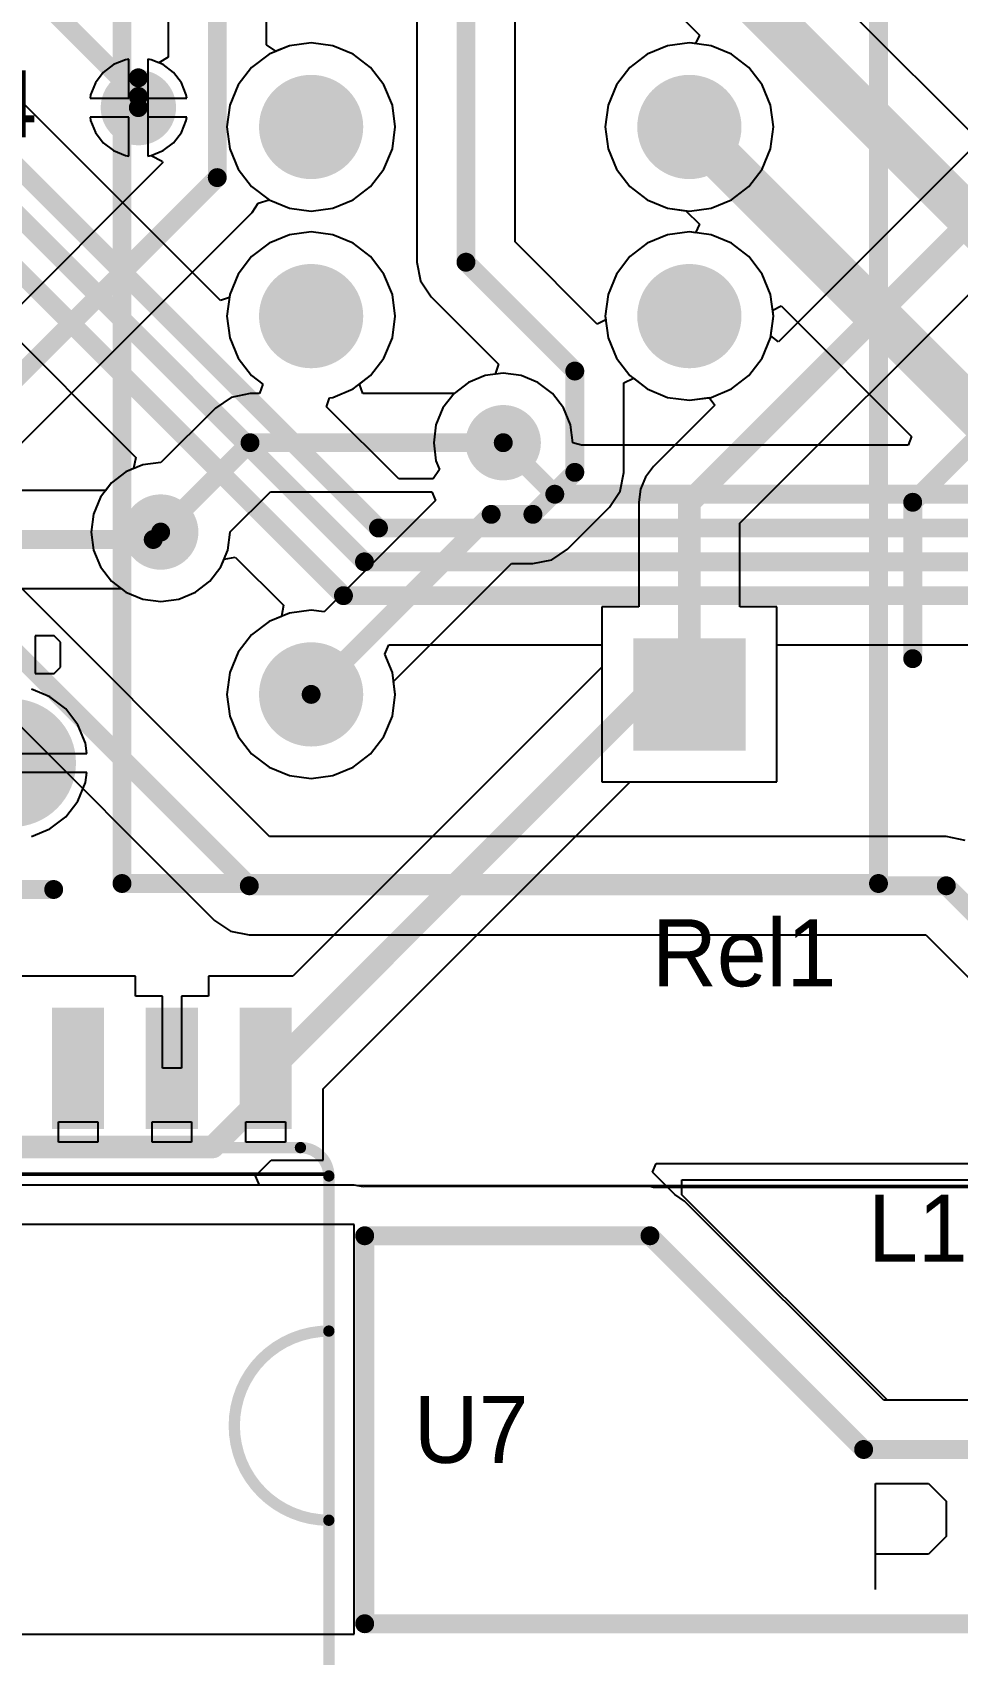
# Model space of a CAD drawing. Header units: millimetres. Extents: x 12 to 126, y 25 to 105.
# Drawn here: x 50.68 to 63.1, y 52.73 to 74.51 of the extents above; entities that cross this region are included whole.
import ezdxf

# ---------------------------------------------------------------- set-up
doc = ezdxf.new("R2010")
doc.units = ezdxf.units.MM
for name, color, linetype in [('BottomLayer', 5, 'Continuous'), ('BottomSolder', 6, 'Continuous'), ('KeepOutLayer', 6, 'Continuous'), ('Mechanical13', 56, 'Continuous'), ('MultiLayer', 9, 'Continuous'), ('PadHoleLayer', 156, 'Continuous'), ('TopLayer', 1, 'Continuous'), ('TopOverlay', 2, 'Continuous'), ('TopPaste', 8, 'Continuous'), ('TopSolder', 216, 'Continuous'), ('ViaHoleLayer', 16, 'Continuous')]:
    doc.layers.add(name, color=color, linetype=linetype)

# ---------------------------------------------------------------- blocks, each defined once
blk = doc.blocks.new('R____F______23')
at = {"layer": 'BottomLayer', "const_width": 0.6}
for points in [[(-7.92, 5.08, 1), (-7.32, 5.08, 1)], [(-2.84, 5.08, 1), (-2.24, 5.08, 1)], [(-0.3, 5.08, 1), (0.3, 5.08, 1)], [(2.24, 5.08, 1), (2.84, 5.08, 1)], [(-2.84, 0, 1), (-2.24, 0, 1)], [(-0.3, 0, 1), (0.3, 0, 1)], [(2.24, 0, 1), (2.84, 0, 1)]]:
    blk.add_lwpolyline(points, format="xyb", close=True, dxfattribs=at)
at = {"layer": 'BottomLayer'}
blk.add_solid([(-8.274, -0.654), (-6.966, -0.654), (-8.274, 0.654), (-6.966, 0.654)], dxfattribs=at)
at = {"layer": 'BottomSolder', "const_width": 0.7}
for points in [[(-7.97, 5.08, 1), (-7.27, 5.08, 1)], [(-2.89, 5.08, 1), (-2.19, 5.08, 1)], [(-0.35, 5.08, 1), (0.35, 5.08, 1)], [(2.19, 5.08, 1), (2.89, 5.08, 1)], [(-2.89, 0, 1), (-2.19, 0, 1)], [(-0.35, 0, 1), (0.35, 0, 1)], [(2.19, 0, 1), (2.89, 0, 1)]]:
    blk.add_lwpolyline(points, format="xyb", close=True, dxfattribs=at)
at = {"layer": 'BottomSolder'}
blk.add_solid([(-8.374, -0.754), (-6.866, -0.754), (-8.374, 0.754), (-6.866, 0.754)], dxfattribs=at)
at = {"layer": 'MultiLayer', "const_width": 0.6}
for points in [[(-7.92, 5.08, 1), (-7.32, 5.08, 1)], [(-2.84, 5.08, 1), (-2.24, 5.08, 1)], [(-0.3, 5.08, 1), (0.3, 5.08, 1)], [(2.24, 5.08, 1), (2.84, 5.08, 1)], [(-2.84, 0, 1), (-2.24, 0, 1)], [(-0.3, 0, 1), (0.3, 0, 1)], [(2.24, 0, 1), (2.84, 0, 1)]]:
    blk.add_lwpolyline(points, format="xyb", close=True, dxfattribs=at)
at = {"layer": 'MultiLayer'}
blk.add_solid([(-8.274, -0.654), (-6.966, -0.654), (-8.274, 0.654), (-6.966, 0.654)], dxfattribs=at)
at = {"layer": 'PadHoleLayer', "const_width": 0.356}
for points in [[(-7.798, 5.08, 1), (-7.442, 5.08, 1)], [(-2.718, 5.08, 1), (-2.362, 5.08, 1)], [(-0.178, 5.08, 1), (0.178, 5.08, 1)], [(2.362, 5.08, 1), (2.718, 5.08, 1)], [(-7.798, 0, 1), (-7.442, 0, 1)], [(-2.718, 0, 1), (-2.362, 0, 1)], [(-0.178, 0, 1), (0.178, 0, 1)], [(2.362, 0, 1), (2.718, 0, 1)]]:
    blk.add_lwpolyline(points, format="xyb", close=True, dxfattribs=at)
at = {"layer": 'TopLayer', "const_width": 0.6}
for points in [[(-7.92, 5.08, 1), (-7.32, 5.08, 1)], [(-2.84, 5.08, 1), (-2.24, 5.08, 1)], [(-0.3, 5.08, 1), (0.3, 5.08, 1)], [(2.24, 5.08, 1), (2.84, 5.08, 1)], [(-2.84, 0, 1), (-2.24, 0, 1)], [(-0.3, 0, 1), (0.3, 0, 1)], [(2.24, 0, 1), (2.84, 0, 1)]]:
    blk.add_lwpolyline(points, format="xyb", close=True, dxfattribs=at)
at = {"layer": 'TopLayer'}
blk.add_solid([(-8.274, -0.654), (-6.966, -0.654), (-8.274, 0.654), (-6.966, 0.654)], dxfattribs=at)
at = {"layer": 'TopOverlay', "const_width": 0.254}
for points in [[(-10.16, 7.62), (5.08, 7.62)], [(-10.16, 7.62), (-10.16, -2.54)], [(5.08, 7.62), (5.08, -2.54)], [(-10.16, -2.54), (5.08, -2.54)]]:
    blk.add_lwpolyline(points, dxfattribs=at)
at = {"layer": 'TopOverlay', "const_width": 0.127}
for points in [[(-10.223, 7.62, 1), (-10.096, 7.62, 1)], [(-10.223, 7.62, 1), (-10.096, 7.62, 1)], [(5.017, 7.62, 1), (5.144, 7.62, 1)], [(5.017, 7.62, 1), (5.144, 7.62, 1)], [(-10.223, -2.54, 1), (-10.096, -2.54, 1)], [(-10.223, -2.54, 1), (-10.096, -2.54, 1)], [(5.017, -2.54, 1), (5.144, -2.54, 1)], [(5.017, -2.54, 1), (5.144, -2.54, 1)]]:
    blk.add_lwpolyline(points, format="xyb", close=True, dxfattribs=at)
at = {"layer": 'TopSolder', "const_width": 0.7}
for points in [[(-7.97, 5.08, 1), (-7.27, 5.08, 1)], [(-2.89, 5.08, 1), (-2.19, 5.08, 1)], [(-0.35, 5.08, 1), (0.35, 5.08, 1)], [(2.19, 5.08, 1), (2.89, 5.08, 1)], [(-2.89, 0, 1), (-2.19, 0, 1)], [(-0.35, 0, 1), (0.35, 0, 1)], [(2.19, 0, 1), (2.89, 0, 1)]]:
    blk.add_lwpolyline(points, format="xyb", close=True, dxfattribs=at)
at = {"layer": 'TopSolder'}
blk.add_solid([(-8.374, -0.754), (-6.866, -0.754), (-8.374, 0.754), (-6.866, 0.754)], dxfattribs=at)
blk = doc.blocks.new('_SO16W_32')
at = {"layer": 'Mechanical13'}
for p, q in [((-4.675, 3.805), (-4.675, 4.082)), ((-4.675, 4.082), (-4.145, 4.082)), ((-4.675, 3.805), (-4.675, 4.082)), ((-4.675, 4.082), (-4.145, 4.082)), ((-4.145, 4.082), (-4.145, 3.805)), ((-4.145, 4.082), (-4.145, 3.805)), ((-3.415, 3.805), (-3.415, 4.082)), ((-3.415, 4.082), (-2.885, 4.082)), ((-3.415, 3.805), (-3.415, 4.082)), ((-3.415, 4.082), (-2.885, 4.082)), ((-2.885, 4.082), (-2.885, 3.805)), ((-2.885, 4.082), (-2.885, 3.805)), ((-2.155, 3.805), (-2.155, 4.082)), ((-2.155, 4.082), (-1.625, 4.082)), ((-2.155, 3.805), (-2.155, 4.082)), ((-2.155, 4.082), (-1.625, 4.082)), ((-1.625, 4.082), (-1.625, 3.805)), ((-1.625, 4.082), (-1.625, 3.805)), ((-0.895, 3.805), (-0.895, 4.082)), ((-0.895, 4.082), (-0.365, 4.082)), ((-0.895, 3.805), (-0.895, 4.082)), ((-0.895, 4.082), (-0.365, 4.082)), ((-0.365, 4.082), (-0.365, 3.805)), ((-0.365, 4.082), (-0.365, 3.805)), ((0.365, 3.805), (0.365, 4.082)), ((0.365, 4.082), (0.895, 4.082)), ((0.365, 3.805), (0.365, 4.082)), ((0.365, 4.082), (0.895, 4.082)), ((0.895, 4.082), (0.895, 3.805)), ((0.895, 4.082), (0.895, 3.805)), ((1.625, 3.805), (1.625, 4.082)), ((1.625, 4.082), (2.155, 4.082)), ((1.625, 3.805), (1.625, 4.082)), ((1.625, 4.082), (2.155, 4.082)), ((2.155, 4.082), (2.155, 3.805)), ((2.155, 4.082), (2.155, 3.805)), ((2.885, 3.805), (2.885, 4.082)), ((2.885, 4.082), (3.415, 4.082)), ((2.885, 3.805), (2.885, 4.082)), ((2.885, 4.082), (3.415, 4.082)), ((3.415, 4.082), (3.415, 3.805)), ((3.415, 4.082), (3.415, 3.805)), ((4.145, 3.805), (4.145, 4.082)), ((4.145, 4.082), (4.675, 4.082)), ((4.145, 3.805), (4.145, 4.082)), ((4.145, 4.082), (4.675, 4.082)), ((4.675, 4.082), (4.675, 3.805)), ((4.675, 4.082), (4.675, 3.805)), ((-4.145, 3.805), (-4.675, 3.805)), ((-4.145, 3.805), (-4.675, 3.805)), ((-2.885, 3.805), (-3.415, 3.805)), ((-2.885, 3.805), (-3.415, 3.805)), ((-1.625, 3.805), (-2.155, 3.805)), ((-1.625, 3.805), (-2.155, 3.805)), ((-0.365, 3.805), (-0.895, 3.805)), ((-0.365, 3.805), (-0.895, 3.805)), ((0.895, 3.805), (0.365, 3.805)), ((0.895, 3.805), (0.365, 3.805)), ((2.155, 3.805), (1.625, 3.805)), ((2.155, 3.805), (1.625, 3.805)), ((3.415, 3.805), (2.885, 3.805)), ((3.415, 3.805), (2.885, 3.805)), ((4.675, 3.805), (4.145, 3.805)), ((4.675, 3.805), (4.145, 3.805)), ((-4.675, -4.082), (-4.675, -3.805)), ((-4.675, -3.805), (-4.145, -3.805)), ((-4.675, -4.082), (-4.675, -3.805)), ((-4.675, -3.805), (-4.145, -3.805)), ((-4.145, -3.805), (-4.145, -4.082)), ((-4.145, -3.805), (-4.145, -4.082)), ((-3.415, -4.082), (-3.415, -3.805)), ((-3.415, -3.805), (-2.885, -3.805)), ((-3.415, -4.082), (-3.415, -3.805)), ((-3.415, -3.805), (-2.885, -3.805)), ((-2.885, -3.805), (-2.885, -4.082)), ((-2.885, -3.805), (-2.885, -4.082)), ((-2.155, -4.082), (-2.155, -3.805)), ((-2.155, -3.805), (-1.625, -3.805)), ((-2.155, -4.082), (-2.155, -3.805)), ((-2.155, -3.805), (-1.625, -3.805)), ((-1.625, -3.805), (-1.625, -4.082)), ((-1.625, -3.805), (-1.625, -4.082)), ((-0.895, -4.082), (-0.895, -3.805)), ((-0.895, -3.805), (-0.365, -3.805)), ((-0.895, -4.082), (-0.895, -3.805)), ((-0.895, -3.805), (-0.365, -3.805)), ((-0.365, -3.805), (-0.365, -4.082)), ((-0.365, -3.805), (-0.365, -4.082)), ((0.365, -4.082), (0.365, -3.805)), ((0.365, -3.805), (0.895, -3.805)), ((0.365, -4.082), (0.365, -3.805)), ((0.365, -3.805), (0.895, -3.805)), ((0.895, -3.805), (0.895, -4.082)), ((0.895, -3.805), (0.895, -4.082)), ((1.625, -4.082), (1.625, -3.805)), ((1.625, -3.805), (2.155, -3.805)), ((1.625, -4.082), (1.625, -3.805)), ((1.625, -3.805), (2.155, -3.805)), ((2.155, -3.805), (2.155, -4.082)), ((2.155, -3.805), (2.155, -4.082)), ((2.885, -4.082), (2.885, -3.805)), ((2.885, -3.805), (3.415, -3.805)), ((2.885, -4.082), (2.885, -3.805)), ((2.885, -3.805), (3.415, -3.805)), ((3.415, -3.805), (3.415, -4.082)), ((3.415, -3.805), (3.415, -4.082)), ((4.145, -4.082), (4.145, -3.805)), ((4.145, -3.805), (4.675, -3.805)), ((4.145, -4.082), (4.145, -3.805)), ((4.145, -3.805), (4.675, -3.805)), ((4.675, -3.805), (4.675, -4.082)), ((4.675, -3.805), (4.675, -4.082)), ((-4.145, -4.082), (-4.675, -4.082)), ((-4.145, -4.082), (-4.675, -4.082)), ((-2.885, -4.082), (-3.415, -4.082)), ((-2.885, -4.082), (-3.415, -4.082)), ((-1.625, -4.082), (-2.155, -4.082)), ((-1.625, -4.082), (-2.155, -4.082)), ((-0.365, -4.082), (-0.895, -4.082)), ((-0.365, -4.082), (-0.895, -4.082)), ((0.895, -4.082), (0.365, -4.082)), ((0.895, -4.082), (0.365, -4.082)), ((2.155, -4.082), (1.625, -4.082)), ((2.155, -4.082), (1.625, -4.082)), ((3.415, -4.082), (2.885, -4.082)), ((3.415, -4.082), (2.885, -4.082)), ((4.675, -4.082), (4.145, -4.082)), ((4.675, -4.082), (4.145, -4.082))]:
    blk.add_line(p, q, dxfattribs=at)
at = {"layer": 'Mechanical13', "const_width": 0.152}
for points in [[(-5.258, 3.353, -0.414214), (-4.877, 3.734)], [(-5.258, 3.353, -0.414214), (-4.877, 3.734)], [(4.877, 3.734, -0.414214), (5.258, 3.353)], [(4.877, 3.734, -0.414214), (5.258, 3.353)], [(-5.258, 1.27, -1), (-5.258, -1.27)], [(-5.258, 1.27, -1), (-5.258, -1.27)], [(-4.877, -3.734, -0.414214), (-5.258, -3.353)], [(-4.877, -3.734, -0.414214), (-5.258, -3.353)], [(5.258, -3.353, -0.414214), (4.877, -3.734)], [(5.258, -3.353, -0.414214), (4.877, -3.734)]]:
    blk.add_lwpolyline(points, format="xyb", dxfattribs=at)
at = {"layer": 'Mechanical13'}
for points, const_width in [([(4.877, 3.734), (-4.877, 3.734)], 0.152), ([(4.877, 3.734), (-4.877, 3.734)], 0.152), ([(-5.258, 3.353), (-5.258, 1.27)], 0.152), ([(-5.258, 3.353), (-5.258, 1.27)], 0.152), ([(5.258, 3.353), (5.258, -3.353)], 0.152), ([(5.258, 3.353), (5.258, -3.353)], 0.152), ([(-5.258, 1.27), (-5.258, -1.27)], 0.152), ([(-5.258, 1.27), (-5.258, -1.27)], 0.152), ([(-5.258, -1.27), (-5.258, -3.353)], 0.152), ([(-5.258, -1.27), (-5.258, -3.353)], 0.152), ([(5.232, -3.378), (-5.207, -3.378)], 0.0508), ([(5.232, -3.378), (-5.207, -3.378)], 0.0508), ([(4.877, -3.734), (-4.877, -3.734)], 0.152), ([(4.877, -3.734), (-4.877, -3.734)], 0.152)]:
    blk.add_lwpolyline(points, dxfattribs=dict(at, const_width=const_width))
for points, const_width in [([(-4.915, 3.734, 1), (-4.839, 3.734, 1)], 0.0762), ([(-4.915, 3.734, 1), (-4.839, 3.734, 1)], 0.0762), ([(-4.915, 3.734, 1), (-4.839, 3.734, 1)], 0.0762), ([(-4.915, 3.734, 1), (-4.839, 3.734, 1)], 0.0762), ([(4.839, 3.734, 1), (4.915, 3.734, 1)], 0.0762), ([(4.839, 3.734, 1), (4.915, 3.734, 1)], 0.0762), ([(4.839, 3.734, 1), (4.915, 3.734, 1)], 0.0762), ([(4.839, 3.734, 1), (4.915, 3.734, 1)], 0.0762), ([(-5.296, 3.353, 1), (-5.22, 3.353, 1)], 0.0762), ([(-5.296, 3.353, 1), (-5.22, 3.353, 1)], 0.0762), ([(-5.296, 3.353, 1), (-5.22, 3.353, 1)], 0.0762), ([(-5.296, 3.353, 1), (-5.22, 3.353, 1)], 0.0762), ([(5.22, 3.353, 1), (5.296, 3.353, 1)], 0.0762), ([(5.22, 3.353, 1), (5.296, 3.353, 1)], 0.0762), ([(5.22, 3.353, 1), (5.296, 3.353, 1)], 0.0762), ([(5.22, 3.353, 1), (5.296, 3.353, 1)], 0.0762), ([(-5.296, 1.27, 1), (-5.22, 1.27, 1)], 0.0762), ([(-5.296, 1.27, 1), (-5.22, 1.27, 1)], 0.0762), ([(-5.296, 1.27, 1), (-5.22, 1.27, 1)], 0.0762), ([(-5.296, 1.27, 1), (-5.22, 1.27, 1)], 0.0762), ([(-5.296, 1.27, 1), (-5.22, 1.27, 1)], 0.0762), ([(-5.296, 1.27, 1), (-5.22, 1.27, 1)], 0.0762), ([(-5.296, -1.27, 1), (-5.22, -1.27, 1)], 0.0762), ([(-5.296, -1.27, 1), (-5.22, -1.27, 1)], 0.0762), ([(-5.296, -1.27, 1), (-5.22, -1.27, 1)], 0.0762), ([(-5.296, -1.27, 1), (-5.22, -1.27, 1)], 0.0762), ([(-5.296, -1.27, 1), (-5.22, -1.27, 1)], 0.0762), ([(-5.296, -1.27, 1), (-5.22, -1.27, 1)], 0.0762), ([(-5.296, -3.353, 1), (-5.22, -3.353, 1)], 0.0762), ([(-5.296, -3.353, 1), (-5.22, -3.353, 1)], 0.0762), ([(-5.296, -3.353, 1), (-5.22, -3.353, 1)], 0.0762), ([(-5.296, -3.353, 1), (-5.22, -3.353, 1)], 0.0762), ([(-5.22, -3.378, 1), (-5.194, -3.378, 1)], 0.0254), ([(-5.22, -3.378, 1), (-5.194, -3.378, 1)], 0.0254), ([(5.22, -3.353, 1), (5.296, -3.353, 1)], 0.0762), ([(5.22, -3.353, 1), (5.296, -3.353, 1)], 0.0762), ([(5.22, -3.353, 1), (5.296, -3.353, 1)], 0.0762), ([(5.22, -3.353, 1), (5.296, -3.353, 1)], 0.0762), ([(5.22, -3.378, 1), (5.245, -3.378, 1)], 0.0254), ([(5.22, -3.378, 1), (5.245, -3.378, 1)], 0.0254), ([(-4.915, -3.734, 1), (-4.839, -3.734, 1)], 0.0762), ([(-4.915, -3.734, 1), (-4.839, -3.734, 1)], 0.0762), ([(-4.915, -3.734, 1), (-4.839, -3.734, 1)], 0.0762), ([(-4.915, -3.734, 1), (-4.839, -3.734, 1)], 0.0762), ([(4.839, -3.734, 1), (4.915, -3.734, 1)], 0.0762), ([(4.839, -3.734, 1), (4.915, -3.734, 1)], 0.0762), ([(4.839, -3.734, 1), (4.915, -3.734, 1)], 0.0762), ([(4.839, -3.734, 1), (4.915, -3.734, 1)], 0.0762)]:
    blk.add_lwpolyline(points, format="xyb", close=True, dxfattribs=dict(at, const_width=const_width))
at = {"layer": 'TopLayer'}
for points in [[(-4.66, 4.085), (-4.16, 4.085), (-4.66, 5.515), (-4.16, 5.515)], [(-3.4, 4.085), (-2.9, 4.085), (-3.4, 5.515), (-2.9, 5.515)], [(-2.14, 4.085), (-1.64, 4.085), (-2.14, 5.515), (-1.64, 5.515)], [(-0.88, 4.085), (-0.38, 4.085), (-0.88, 5.515), (-0.38, 5.515)], [(0.38, 4.085), (0.88, 4.085), (0.38, 5.515), (0.88, 5.515)], [(1.64, 4.085), (2.14, 4.085), (1.64, 5.515), (2.14, 5.515)], [(2.9, 4.085), (3.4, 4.085), (2.9, 5.515), (3.4, 5.515)], [(4.16, 4.085), (4.66, 4.085), (4.16, 5.515), (4.66, 5.515)], [(-4.66, -5.515), (-4.16, -5.515), (-4.66, -4.085), (-4.16, -4.085)], [(-3.4, -5.515), (-2.9, -5.515), (-3.4, -4.085), (-2.9, -4.085)], [(-2.14, -5.515), (-1.64, -5.515), (-2.14, -4.085), (-1.64, -4.085)], [(-0.88, -5.515), (-0.38, -5.515), (-0.88, -4.085), (-0.38, -4.085)], [(0.38, -5.515), (0.88, -5.515), (0.38, -4.085), (0.88, -4.085)], [(1.64, -5.515), (2.14, -5.515), (1.64, -4.085), (2.14, -4.085)], [(2.9, -5.515), (3.4, -5.515), (2.9, -4.085), (3.4, -4.085)], [(4.16, -5.515), (4.66, -5.515), (4.16, -4.085), (4.66, -4.085)]]:
    blk.add_solid(points, dxfattribs=at)
at = {"layer": 'TopPaste'}
for points in [[(-4.66, 4.085), (-4.16, 4.085), (-4.66, 5.515), (-4.16, 5.515)], [(-3.4, 4.085), (-2.9, 4.085), (-3.4, 5.515), (-2.9, 5.515)], [(-2.14, 4.085), (-1.64, 4.085), (-2.14, 5.515), (-1.64, 5.515)], [(-0.88, 4.085), (-0.38, 4.085), (-0.88, 5.515), (-0.38, 5.515)], [(0.38, 4.085), (0.88, 4.085), (0.38, 5.515), (0.88, 5.515)], [(1.64, 4.085), (2.14, 4.085), (1.64, 5.515), (2.14, 5.515)], [(2.9, 4.085), (3.4, 4.085), (2.9, 5.515), (3.4, 5.515)], [(4.16, 4.085), (4.66, 4.085), (4.16, 5.515), (4.66, 5.515)], [(-4.66, -5.515), (-4.16, -5.515), (-4.66, -4.085), (-4.16, -4.085)], [(-3.4, -5.515), (-2.9, -5.515), (-3.4, -4.085), (-2.9, -4.085)], [(-2.14, -5.515), (-1.64, -5.515), (-2.14, -4.085), (-1.64, -4.085)], [(-0.88, -5.515), (-0.38, -5.515), (-0.88, -4.085), (-0.38, -4.085)], [(0.38, -5.515), (0.88, -5.515), (0.38, -4.085), (0.88, -4.085)], [(1.64, -5.515), (2.14, -5.515), (1.64, -4.085), (2.14, -4.085)], [(2.9, -5.515), (3.4, -5.515), (2.9, -4.085), (3.4, -4.085)], [(4.16, -5.515), (4.66, -5.515), (4.16, -4.085), (4.66, -4.085)]]:
    blk.add_solid(points, dxfattribs=at)
at = {"layer": 'TopSolder'}
for points in [[(-4.76, 3.985), (-4.06, 3.985), (-4.76, 5.615), (-4.06, 5.615)], [(-3.5, 3.985), (-2.8, 3.985), (-3.5, 5.615), (-2.8, 5.615)], [(-2.24, 3.985), (-1.54, 3.985), (-2.24, 5.615), (-1.54, 5.615)], [(-0.98, 3.985), (-0.28, 3.985), (-0.98, 5.615), (-0.28, 5.615)], [(0.28, 3.985), (0.98, 3.985), (0.28, 5.615), (0.98, 5.615)], [(1.54, 3.985), (2.24, 3.985), (1.54, 5.615), (2.24, 5.615)], [(2.8, 3.985), (3.5, 3.985), (2.8, 5.615), (3.5, 5.615)], [(4.06, 3.985), (4.76, 3.985), (4.06, 5.615), (4.76, 5.615)], [(-4.76, -5.615), (-4.06, -5.615), (-4.76, -3.985), (-4.06, -3.985)], [(-3.5, -5.615), (-2.8, -5.615), (-3.5, -3.985), (-2.8, -3.985)], [(-2.24, -5.615), (-1.54, -5.615), (-2.24, -3.985), (-1.54, -3.985)], [(-0.98, -5.615), (-0.28, -5.615), (-0.98, -3.985), (-0.28, -3.985)], [(0.28, -5.615), (0.98, -5.615), (0.28, -3.985), (0.98, -3.985)], [(1.54, -5.615), (2.24, -5.615), (1.54, -3.985), (2.24, -3.985)], [(2.8, -5.615), (3.5, -5.615), (2.8, -3.985), (3.5, -3.985)], [(4.06, -5.615), (4.76, -5.615), (4.06, -3.985), (4.76, -3.985)]]:
    blk.add_solid(points, dxfattribs=at)

msp = doc.modelspace()

# ---------------------------------------------------------------- linework, layer by layer
at = {"layer": 'BottomLayer'}
for p, q in [((57.16, 71.697), (57.16, 76.2)), ((55.84, 75.927), (55.84, 71.424)), ((52.5, 75.782), (52.5, 74.176)), ((53.819, 74.341), (53.819, 74.679)), ((53.946, 74.256), (53.819, 74.341)), ((54.128, 74.331), (53.946, 74.256)), ((54.42, 74.37), (54.128, 74.331)), ((54.712, 74.331), (54.42, 74.37)), ((54.985, 74.218), (54.712, 74.331)), ((59.208, 74.331), (58.935, 74.218)), ((59.5, 74.37), (59.208, 74.331)), ((59.792, 74.331), (59.5, 74.37)), ((60.065, 74.218), (59.792, 74.331)), ((51.767, 74.077), (51.629, 73.971)), ((51.927, 74.143), (51.767, 74.077)), ((51.973, 74.149), (51.927, 74.143)), ((51.973, 73.627), (51.973, 74.149)), ((52.272, 74.143), (52.227, 74.149)), ((52.227, 74.149), (52.227, 73.5)), ((52.373, 74.102), (52.272, 74.143)), ((52.5, 74.176), (52.373, 74.102)), ((55.219, 74.039), (54.985, 74.218)), ((58.935, 74.218), (58.701, 74.039)), ((60.299, 74.039), (60.065, 74.218)), ((51.629, 73.971), (51.523, 73.833)), ((55.398, 73.805), (55.219, 74.039)), ((58.701, 74.039), (58.522, 73.805)), ((60.478, 73.805), (60.299, 74.039)), ((64.24, 73.9), (60.697, 70.356)), ((51.456, 73.672), (51.451, 73.627)), ((51.523, 73.833), (51.456, 73.672)), ((55.511, 73.532), (55.398, 73.805)), ((58.522, 73.805), (58.409, 73.532)), ((60.591, 73.532), (60.478, 73.805)), ((51.451, 73.627), (51.973, 73.627)), ((52.227, 73.5), (52.227, 72.85)), ((55.55, 73.24), (55.511, 73.532)), ((58.409, 73.532), (58.37, 73.24)), ((60.63, 73.24), (60.591, 73.532)), ((51.973, 73.373), (51.451, 73.373)), ((51.451, 73.373), (51.456, 73.327)), ((51.456, 73.327), (51.523, 73.167)), ((51.973, 72.85), (51.973, 73.373)), ((55.511, 72.948), (55.55, 73.24)), ((58.37, 73.24), (58.409, 72.948)), ((60.591, 72.948), (60.63, 73.24)), ((51.523, 73.167), (51.629, 73.029)), ((51.629, 73.029), (51.767, 72.923)), ((52.425, 72.758), (49.301, 69.634)), ((51.767, 72.923), (51.927, 72.856)), ((51.927, 72.856), (51.973, 72.85)), ((52.227, 72.85), (52.272, 72.856)), ((52.272, 72.856), (52.418, 72.78)), ((52.418, 72.78), (52.425, 72.758)), ((55.398, 72.675), (55.511, 72.948)), ((58.409, 72.948), (58.522, 72.675)), ((60.478, 72.675), (60.591, 72.948)), ((55.219, 72.441), (55.398, 72.675)), ((58.522, 72.675), (58.701, 72.441)), ((60.178, 67.919), (65.001, 72.742)), ((60.299, 72.441), (60.478, 72.675)), ((54.985, 72.262), (55.219, 72.441)), ((58.701, 72.441), (58.935, 72.262)), ((60.065, 72.262), (60.299, 72.441)), ((53.626, 72.093), (53.707, 72.215)), ((53.707, 72.215), (53.855, 72.262)), ((53.855, 72.262), (54.128, 72.149)), ((54.128, 72.149), (54.42, 72.11)), ((54.42, 72.11), (54.712, 72.149)), ((54.712, 72.149), (54.985, 72.262)), ((58.935, 72.262), (59.208, 72.149)), ((59.208, 72.149), (59.5, 72.11)), ((59.5, 72.11), (59.792, 72.149)), ((59.792, 72.149), (60.065, 72.262)), ((50.234, 68.701), (53.626, 72.093)), ((53.626, 72.093), (53.626, 72.093)), ((53.855, 71.678), (53.621, 71.499)), ((54.128, 71.791), (53.855, 71.678)), ((54.42, 71.83), (54.128, 71.791)), ((54.712, 71.791), (54.42, 71.83)), ((54.985, 71.678), (54.712, 71.791)), ((55.219, 71.499), (54.985, 71.678)), ((58.263, 70.594), (57.16, 71.697)), ((58.935, 71.678), (58.701, 71.499)), ((59.208, 71.791), (58.935, 71.678)), ((59.5, 71.83), (59.208, 71.791)), ((59.792, 71.791), (59.5, 71.83)), ((60.065, 71.678), (59.792, 71.791)), ((60.299, 71.499), (60.065, 71.678)), ((53.621, 71.499), (53.442, 71.265)), ((55.398, 71.265), (55.219, 71.499)), ((58.701, 71.499), (58.522, 71.265)), ((60.478, 71.265), (60.299, 71.499)), ((53.442, 71.265), (53.329, 70.992)), ((55.511, 70.992), (55.398, 71.265)), ((55.84, 71.424), (55.84, 71.424)), ((55.84, 71.424), (55.891, 71.172)), ((58.522, 71.265), (58.409, 70.992)), ((60.591, 70.992), (60.478, 71.265)), ((55.891, 71.172), (56.034, 70.958)), ((53.329, 70.992), (53.29, 70.7)), ((55.55, 70.7), (55.511, 70.992)), ((56.034, 70.958), (56.937, 70.054)), ((58.409, 70.992), (58.37, 70.7)), ((60.63, 70.7), (60.591, 70.992)), ((53.29, 70.7), (53.329, 70.408)), ((55.511, 70.408), (55.55, 70.7)), ((58.377, 70.65), (58.263, 70.594)), ((58.37, 70.7), (58.377, 70.65)), ((60.595, 70.433), (60.63, 70.7)), ((53.329, 70.408), (53.442, 70.135)), ((55.398, 70.135), (55.511, 70.408)), ((60.697, 70.356), (60.595, 70.433)), ((53.442, 70.135), (53.621, 69.901)), ((55.219, 69.901), (55.398, 70.135)), ((56.937, 70.054), (56.891, 69.92)), ((53.621, 69.901), (53.77, 69.787)), ((53.77, 69.787), (53.727, 69.66)), ((55.07, 69.787), (55.219, 69.901)), ((55.113, 69.66), (55.07, 69.787)), ((56.533, 69.809), (56.339, 69.661)), ((56.758, 69.903), (56.533, 69.809)), ((56.891, 69.92), (56.758, 69.903)), ((58.622, 69.804), (58.749, 69.865)), ((58.622, 68.602), (58.622, 69.804)), ((58.749, 69.865), (58.935, 69.722)), ((58.935, 69.722), (59.208, 69.609)), ((53.348, 69.609), (53.134, 69.466)), ((53.6, 69.66), (53.348, 69.609)), ((53.727, 69.66), (53.6, 69.66)), ((56.338, 69.66), (55.113, 69.66)), ((56.339, 69.661), (56.338, 69.66)), ((59.844, 69.503), (59.02, 68.68)), ((59.208, 69.609), (59.5, 69.57)), ((59.5, 69.57), (59.767, 69.605)), ((59.767, 69.605), (59.844, 69.503)), ((53.134, 69.466), (52.401, 68.734)), ((53.134, 69.466), (53.134, 69.466)), ((52.158, 68.703), (51.933, 68.609)), ((52.4, 68.734), (52.158, 68.703)), ((52.401, 68.734), (52.4, 68.734)), ((59.02, 68.68), (58.913, 68.539)), ((51.739, 68.461), (51.591, 68.267)), ((51.933, 68.609), (51.739, 68.461)), ((58.571, 68.349), (58.622, 68.602)), ((58.622, 68.602), (58.622, 68.602)), ((58.913, 68.539), (58.845, 68.376)), ((51.591, 68.267), (51.497, 68.042)), ((53.334, 67.801), (53.873, 68.34)), ((53.873, 68.34), (56.041, 68.34)), ((56.09, 68.223), (54.594, 66.727)), ((56.041, 68.34), (56.09, 68.223)), ((58.428, 68.135), (58.571, 68.349)), ((58.845, 68.376), (58.822, 68.2)), ((58.822, 68.2), (58.822, 66.794)), ((51.497, 68.042), (51.466, 67.8)), ((57.865, 67.572), (58.428, 68.135)), ((58.428, 68.135), (58.428, 68.135)), ((53.863, 63.71), (49.796, 67.777)), ((51.466, 67.8), (51.497, 67.558)), ((53.303, 67.558), (53.334, 67.8)), ((53.334, 67.8), (53.334, 67.801)), ((60.178, 66.794), (60.178, 67.919)), ((51.497, 67.558), (51.591, 67.333)), ((53.209, 67.333), (53.303, 67.558)), ((57.651, 67.429), (57.865, 67.572)), ((51.591, 67.333), (51.739, 67.139)), ((53.061, 67.139), (53.209, 67.333)), ((55.527, 65.794), (57.111, 67.378)), ((57.111, 67.378), (57.398, 67.378)), ((57.398, 67.378), (57.651, 67.429)), ((57.398, 67.378), (57.398, 67.378)), ((51.739, 67.139), (51.933, 66.991)), ((52.867, 66.991), (53.061, 67.139)), ((51.933, 66.991), (52.158, 66.897)), ((52.158, 66.897), (52.4, 66.866)), ((52.4, 66.866), (52.642, 66.897)), ((52.642, 66.897), (52.867, 66.991)), ((54.128, 66.711), (53.855, 66.598)), ((54.42, 66.75), (54.128, 66.711)), ((54.594, 66.727), (54.42, 66.75)), ((58.822, 66.794), (58.326, 66.794)), ((58.326, 66.794), (58.326, 64.446)), ((60.674, 66.794), (60.178, 66.794)), ((60.674, 64.446), (60.674, 66.794)), ((53.855, 66.598), (53.621, 66.419)), ((49.367, 66.339), (53.123, 62.584)), ((53.621, 66.419), (53.442, 66.185)), ((53.442, 66.185), (53.329, 65.912)), ((53.329, 65.912), (53.29, 65.62)), ((55.55, 65.62), (55.527, 65.794)), ((53.29, 65.62), (53.329, 65.328)), ((55.511, 65.328), (55.55, 65.62)), ((53.329, 65.328), (53.442, 65.055)), ((55.398, 65.055), (55.511, 65.328)), ((53.442, 65.055), (53.621, 64.821)), ((55.219, 64.821), (55.398, 65.055)), ((53.621, 64.821), (53.855, 64.642)), ((54.985, 64.642), (55.219, 64.821)), ((53.855, 64.642), (54.128, 64.529)), ((54.128, 64.529), (54.42, 64.49)), ((54.42, 64.49), (54.712, 64.529)), ((54.712, 64.529), (54.985, 64.642)), ((58.326, 64.446), (60.674, 64.446)), ((62.95, 63.71), (53.863, 63.71)), ((63.202, 63.659), (62.95, 63.71)), ((62.95, 63.71), (62.95, 63.71)), ((53.123, 62.584), (53.123, 62.584)), ((53.123, 62.584), (53.337, 62.441)), ((53.337, 62.441), (53.59, 62.39)), ((53.59, 62.39), (53.59, 62.39)), ((53.59, 62.39), (62.677, 62.39)), ((62.677, 62.39), (65.95, 59.117)), ((59.007, 59.203), (59.056, 59.32)), ((59.056, 59.32), (64.47, 59.32)), ((59.304, 58.905), (59.007, 59.203)), ((55, 59.03), (32.061, 59.03)), ((55.122, 59.006), (55, 59.03)), ((55.14, 59.01), (55.122, 59.006)), ((58.97, 59.01), (55.14, 59.01)), ((59.019, 59), (58.97, 59.01)), ((58.97, 59.01), (58.97, 59.01)), ((65.901, 59), (59.019, 59)), ((59.436, 58.816), (59.304, 58.905)), ((62.113, 56.14), (59.436, 58.816)), ((64.41, 56.14), (62.113, 56.14))]:
    msp.add_line(p, q, dxfattribs=at)
for points, const_width in [([(56.5, 71.424), (56.5, 76.2)], 0.254), ([(53.16, 72.56), (53.16, 76.072)], 0.254), ([(52.1, 73.5), (52.1, 73.9)], 0.254), ([(59.5, 68.2), (64.72, 73.42)], 0.305), ([(49.3, 68.7), (53.16, 72.56)], 0.254), ([(62.5, 68.2), (66.4, 72.1)], 0.254), ([(56.5, 71.424), (57.962, 69.962)], 0.254), ([(57.962, 68.602), (57.962, 69.962)], 0.254), ([(52.4, 67.8), (53.6, 69)], 0.254), ([(53.6, 69), (57, 69)], 0.254), ([(57.398, 68.038), (57.962, 68.602)], 0.254), ([(48.338, 68.302), (53.59, 63.05)], 0.254), ([(59.5, 65.62), (59.5, 68.2)], 0.305), ([(62.5, 66.1), (62.5, 68.2)], 0.254), ([(54.42, 65.62), (56.838, 68.038)], 0.254), ([(56.838, 68.038), (57.398, 68.038)], 0.254), ([(53.59, 63.05), (62.95, 63.05)], 0.254), ([(62.95, 63.05), (67.82, 58.18)], 0.254), ([(49.7, 63), (50.962, 63)], 0.254)]:
    msp.add_lwpolyline(points, dxfattribs=dict(at, const_width=const_width))
for points, const_width in [([(51.897, 73.5, 1), (52.303, 73.5, 1)], 0.406), ([(52.036, 73.9, 1), (52.163, 73.9, 1)], 0.127), ([(52.036, 73.5, 1), (52.163, 73.5, 1)], 0.127), ([(53.096, 72.56, 1), (53.223, 72.56, 1)], 0.127), ([(53.096, 72.56, 1), (53.223, 72.56, 1)], 0.127), ([(56.436, 71.424, 1), (56.563, 71.424, 1)], 0.127), ([(56.436, 71.424, 1), (56.563, 71.424, 1)], 0.127), ([(57.898, 69.962, 1), (58.025, 69.962, 1)], 0.127), ([(57.898, 69.962, 1), (58.025, 69.962, 1)], 0.127), ([(56.797, 69, 1), (57.203, 69, 1)], 0.406), ([(53.536, 69, 1), (53.663, 69, 1)], 0.127), ([(53.536, 69, 1), (53.663, 69, 1)], 0.127), ([(56.937, 69, 1), (57.064, 69, 1)], 0.127), ([(57.898, 68.602, 1), (58.025, 68.602, 1)], 0.127), ([(57.898, 68.602, 1), (58.025, 68.602, 1)], 0.127), ([(52.197, 67.8, 1), (52.603, 67.8, 1)], 0.406), ([(59.424, 68.2, 1), (59.576, 68.2, 1)], 0.152), ([(59.424, 68.2, 1), (59.576, 68.2, 1)], 0.152), ([(62.436, 68.2, 1), (62.563, 68.2, 1)], 0.127), ([(62.436, 68.2, 1), (62.563, 68.2, 1)], 0.127), ([(56.775, 68.038, 1), (56.902, 68.038, 1)], 0.127), ([(56.775, 68.038, 1), (56.902, 68.038, 1)], 0.127), ([(57.335, 68.038, 1), (57.462, 68.038, 1)], 0.127), ([(57.335, 68.038, 1), (57.462, 68.038, 1)], 0.127), ([(52.336, 67.8, 1), (52.463, 67.8, 1)], 0.127), ([(62.436, 66.1, 1), (62.563, 66.1, 1)], 0.127), ([(54.357, 65.62, 1), (54.484, 65.62, 1)], 0.127), ([(59.424, 65.62, 1), (59.576, 65.62, 1)], 0.152), ([(53.526, 63.05, 1), (53.653, 63.05, 1)], 0.127), ([(53.526, 63.05, 1), (53.653, 63.05, 1)], 0.127), ([(62.887, 63.05, 1), (63.014, 63.05, 1)], 0.127), ([(62.887, 63.05, 1), (63.014, 63.05, 1)], 0.127), ([(50.899, 63, 1), (51.026, 63, 1)], 0.127)]:
    msp.add_lwpolyline(points, format="xyb", close=True, dxfattribs=dict(at, const_width=const_width))
at = {"layer": 'BottomSolder', "const_width": 0.506}
for points in [[(51.847, 73.5, 1), (52.353, 73.5, 1)], [(56.747, 69, 1), (57.253, 69, 1)], [(52.147, 67.8, 1), (52.653, 67.8, 1)]]:
    msp.add_lwpolyline(points, format="xyb", close=True, dxfattribs=at)
at = {"layer": 'KeepOutLayer', "const_width": 0.254}
for points in [[(55.14, 53.14), (55.14, 58.35)], [(55.14, 58.35), (58.97, 58.35)], [(58.97, 58.35), (61.84, 55.48)], [(61.84, 55.48), (94.46, 55.48)], [(55.14, 53.14), (93, 53.14)]]:
    msp.add_lwpolyline(points, dxfattribs=at)
at = {"layer": 'KeepOutLayer', "const_width": 0.127}
for points in [[(55.076, 58.35, 1), (55.203, 58.35, 1)], [(55.076, 58.35, 1), (55.203, 58.35, 1)], [(58.907, 58.35, 1), (59.034, 58.35, 1)], [(58.907, 58.35, 1), (59.034, 58.35, 1)], [(61.777, 55.48, 1), (61.904, 55.48, 1)], [(61.777, 55.48, 1), (61.904, 55.48, 1)], [(55.076, 53.14, 1), (55.203, 53.14, 1)], [(55.076, 53.14, 1), (55.203, 53.14, 1)]]:
    msp.add_lwpolyline(points, format="xyb", close=True, dxfattribs=at)
at = {"layer": 'MultiLayer'}
for p, q in [((55, 58.5), (31.9, 58.5)), ((55, 53), (55, 58.5)), ((31.9, 53), (55, 53))]:
    msp.add_line(p, q, dxfattribs=at)
at = {"layer": 'MultiLayer', "const_width": 0.406}
for points in [[(51.897, 73.5, 1), (52.303, 73.5, 1)], [(56.797, 69, 1), (57.203, 69, 1)], [(52.197, 67.8, 1), (52.603, 67.8, 1)]]:
    msp.add_lwpolyline(points, format="xyb", close=True, dxfattribs=at)
at = {"layer": 'TopLayer'}
for p, q in [((65.361, 71.089), (60.624, 75.826)), ((59.454, 74.656), (59.637, 74.473)), ((53.203, 70.908), (49.682, 74.429)), ((54.128, 74.331), (53.855, 74.218)), ((54.42, 74.37), (54.128, 74.331)), ((54.712, 74.331), (54.42, 74.37)), ((54.985, 74.218), (54.712, 74.331)), ((59.208, 74.331), (58.935, 74.218)), ((59.5, 74.37), (59.208, 74.331)), ((59.581, 74.359), (59.5, 74.37)), ((59.637, 74.473), (59.581, 74.359)), ((51.767, 74.077), (51.629, 73.971)), ((51.927, 74.143), (51.767, 74.077)), ((51.973, 74.149), (51.927, 74.143)), ((51.973, 73.627), (51.973, 74.149)), ((52.272, 74.143), (52.227, 74.149)), ((52.227, 74.149), (52.227, 73.627)), ((52.433, 74.077), (52.272, 74.143)), ((52.571, 73.971), (52.433, 74.077)), ((53.855, 74.218), (53.621, 74.039)), ((55.219, 74.039), (54.985, 74.218)), ((58.935, 74.218), (58.701, 74.039)), ((51.629, 73.971), (51.523, 73.833)), ((52.677, 73.833), (52.571, 73.971)), ((53.621, 74.039), (53.442, 73.805)), ((55.398, 73.805), (55.219, 74.039)), ((58.701, 74.039), (58.522, 73.805)), ((51.456, 73.672), (51.451, 73.627)), ((51.523, 73.833), (51.456, 73.672)), ((52.743, 73.672), (52.677, 73.833)), ((52.749, 73.627), (52.743, 73.672)), ((53.442, 73.805), (53.329, 73.532)), ((55.511, 73.532), (55.398, 73.805)), ((58.522, 73.805), (58.409, 73.532)), ((51.451, 73.627), (51.973, 73.627)), ((52.227, 73.627), (52.749, 73.627)), ((53.329, 73.532), (53.29, 73.24)), ((55.55, 73.24), (55.511, 73.532)), ((58.409, 73.532), (58.37, 73.24)), ((51.973, 73.373), (51.451, 73.373)), ((51.451, 73.373), (51.456, 73.327)), ((51.456, 73.327), (51.523, 73.167)), ((51.973, 72.85), (51.973, 73.373)), ((52.749, 73.373), (52.227, 73.373)), ((52.227, 73.373), (52.227, 72.85)), ((52.677, 73.167), (52.743, 73.327)), ((52.743, 73.327), (52.749, 73.373)), ((53.29, 73.24), (53.329, 72.948)), ((55.511, 72.948), (55.55, 73.24)), ((58.37, 73.24), (58.409, 72.948)), ((51.523, 73.167), (51.629, 73.029)), ((51.629, 73.029), (51.767, 72.923)), ((52.433, 72.923), (52.571, 73.029)), ((52.571, 73.029), (52.677, 73.167)), ((51.767, 72.923), (51.927, 72.856)), ((51.927, 72.856), (51.973, 72.85)), ((52.227, 72.85), (52.272, 72.856)), ((52.272, 72.856), (52.433, 72.923)), ((53.329, 72.948), (53.442, 72.675)), ((55.398, 72.675), (55.511, 72.948)), ((58.409, 72.948), (58.522, 72.675)), ((53.442, 72.675), (53.621, 72.441)), ((55.219, 72.441), (55.398, 72.675)), ((58.522, 72.675), (58.701, 72.441)), ((53.621, 72.441), (53.855, 72.262)), ((54.985, 72.262), (55.219, 72.441)), ((58.701, 72.441), (58.935, 72.262)), ((53.855, 72.262), (54.128, 72.149)), ((54.128, 72.149), (54.42, 72.11)), ((54.42, 72.11), (54.712, 72.149)), ((54.712, 72.149), (54.985, 72.262)), ((58.935, 72.262), (59.208, 72.149)), ((59.208, 72.149), (59.454, 72.116)), ((59.454, 72.116), (59.637, 71.933)), ((59.637, 71.933), (59.581, 71.819)), ((53.855, 71.678), (53.621, 71.499)), ((54.128, 71.791), (53.855, 71.678)), ((54.42, 71.83), (54.128, 71.791)), ((54.712, 71.791), (54.42, 71.83)), ((54.985, 71.678), (54.712, 71.791)), ((55.219, 71.499), (54.985, 71.678)), ((58.935, 71.678), (58.701, 71.499)), ((59.208, 71.791), (58.935, 71.678)), ((59.5, 71.83), (59.208, 71.791)), ((59.581, 71.819), (59.5, 71.83)), ((49.37, 71.498), (52.065, 68.802)), ((53.621, 71.499), (53.442, 71.265)), ((55.398, 71.265), (55.219, 71.499)), ((58.701, 71.499), (58.522, 71.265)), ((53.442, 71.265), (53.329, 70.992)), ((55.511, 70.992), (55.398, 71.265)), ((58.522, 71.265), (58.409, 70.992)), ((53.323, 70.949), (53.203, 70.908)), ((53.329, 70.992), (53.323, 70.949)), ((55.55, 70.7), (55.511, 70.992)), ((58.409, 70.992), (58.37, 70.7)), ((60.619, 70.781), (60.733, 70.837)), ((60.733, 70.837), (62.485, 69.085)), ((55.511, 70.408), (55.55, 70.7)), ((58.37, 70.7), (58.409, 70.408)), ((60.591, 70.408), (60.63, 70.7)), ((60.63, 70.7), (60.619, 70.781)), ((55.398, 70.135), (55.511, 70.408)), ((58.409, 70.408), (58.522, 70.135)), ((60.478, 70.135), (60.591, 70.408)), ((55.219, 69.901), (55.398, 70.135)), ((57, 69.934), (56.758, 69.903)), ((57.242, 69.903), (57, 69.934)), ((58.522, 70.135), (58.701, 69.901)), ((60.299, 69.901), (60.478, 70.135)), ((54.712, 69.609), (54.985, 69.722)), ((54.985, 69.722), (55.219, 69.901)), ((56.533, 69.809), (56.339, 69.661)), ((56.758, 69.903), (56.533, 69.809)), ((57.467, 69.809), (57.242, 69.903)), ((57.661, 69.661), (57.467, 69.809)), ((58.701, 69.901), (58.935, 69.722)), ((58.935, 69.722), (59.208, 69.609)), ((59.792, 69.609), (60.065, 69.722)), ((60.065, 69.722), (60.299, 69.901)), ((54.628, 69.483), (54.669, 69.603)), ((54.669, 69.603), (54.712, 69.609)), ((56.339, 69.661), (56.191, 69.467)), ((57.809, 69.467), (57.661, 69.661)), ((59.208, 69.609), (59.5, 69.57)), ((59.5, 69.57), (59.792, 69.609)), ((55.598, 68.514), (54.628, 69.483)), ((56.191, 69.467), (56.097, 69.242)), ((57.903, 69.242), (57.809, 69.467)), ((56.097, 69.242), (56.066, 69)), ((57.934, 69), (57.903, 69.242)), ((62.485, 69.085), (62.437, 68.968)), ((56.066, 69), (56.097, 68.758)), ((58.052, 68.968), (57.934, 69)), ((62.437, 68.968), (58.052, 68.968)), ((52.036, 68.652), (51.933, 68.609)), ((52.065, 68.802), (52.036, 68.652)), ((56.146, 68.641), (56.061, 68.514)), ((56.097, 68.758), (56.146, 68.641)), ((51.739, 68.461), (51.662, 68.36)), ((51.933, 68.609), (51.739, 68.461)), ((56.061, 68.514), (55.598, 68.514)), ((51.662, 68.36), (50.281, 68.36)), ((53.061, 67.139), (53.209, 67.333)), ((53.209, 67.333), (53.252, 67.436)), ((53.252, 67.436), (53.402, 67.465)), ((53.402, 67.465), (54.05, 66.817)), ((52.867, 66.991), (53.061, 67.139)), ((49.381, 67.04), (51.868, 67.04)), ((51.868, 67.04), (51.933, 66.991)), ((51.933, 66.991), (52.158, 66.897)), ((52.158, 66.897), (52.4, 66.866)), ((52.4, 66.866), (52.642, 66.897)), ((52.642, 66.897), (52.867, 66.991)), ((54.021, 66.667), (53.855, 66.598)), ((54.05, 66.817), (54.021, 66.667)), ((53.855, 66.598), (53.621, 66.419)), ((53.621, 66.419), (53.442, 66.185)), ((55.409, 66.159), (55.463, 66.286)), ((55.463, 66.286), (58.326, 66.286)), ((58.326, 66.286), (58.326, 65.985)), ((60.674, 64.446), (60.674, 66.286)), ((60.674, 66.286), (63.327, 66.286)), ((53.442, 66.185), (53.329, 65.912)), ((55.511, 65.912), (55.409, 66.159)), ((53.329, 65.912), (53.29, 65.62)), ((58.326, 65.985), (54.176, 61.835)), ((55.55, 65.62), (55.511, 65.912)), ((50.912, 65.587), (50.665, 65.69)), ((51.125, 65.425), (50.912, 65.587)), ((53.29, 65.62), (53.329, 65.328)), ((55.511, 65.328), (55.55, 65.62)), ((51.287, 65.212), (51.125, 65.425)), ((51.39, 64.965), (51.287, 65.212)), ((53.329, 65.328), (53.442, 65.055)), ((55.398, 65.055), (55.511, 65.328)), ((51.408, 64.827), (51.39, 64.965)), ((53.442, 65.055), (53.621, 64.821)), ((55.219, 64.821), (55.398, 65.055)), ((50.527, 64.827), (51.408, 64.827)), ((53.621, 64.821), (53.855, 64.642)), ((54.985, 64.642), (55.219, 64.821)), ((51.408, 64.573), (50.527, 64.573)), ((51.39, 64.435), (51.408, 64.573)), ((53.855, 64.642), (54.128, 64.529)), ((54.128, 64.529), (54.42, 64.49)), ((54.42, 64.49), (54.712, 64.529)), ((54.712, 64.529), (54.985, 64.642)), ((51.287, 64.188), (51.39, 64.435)), ((54.58, 60.321), (58.705, 64.446)), ((58.705, 64.446), (60.674, 64.446)), ((51.125, 63.975), (51.287, 64.188)), ((50.912, 63.813), (51.125, 63.975)), ((50.665, 63.71), (50.912, 63.813)), ((52.06, 61.835), (50.52, 61.835)), ((52.06, 61.569), (52.06, 61.835)), ((54.176, 61.835), (53.04, 61.835)), ((53.04, 61.835), (53.04, 61.569)), ((52.423, 61.569), (52.06, 61.569)), ((52.423, 60.6), (52.423, 61.569)), ((53.04, 61.569), (52.677, 61.569)), ((52.677, 61.569), (52.677, 60.6)), ((52.677, 60.6), (52.423, 60.6)), ((54.58, 59.365), (54.58, 60.321)), ((53.674, 59.157), (53.882, 59.365)), ((53.882, 59.365), (54.58, 59.365)), ((53.726, 59.03), (53.674, 59.157)), ((59.4, 58.9), (59.4, 59.1)), ((59.4, 59.1), (63.6, 59.1)), ((55, 59.03), (53.726, 59.03)), ((55.051, 59.02), (55, 59.03)), ((66.687, 59.02), (55.051, 59.02)), ((62.16, 56.14), (59.4, 58.9)), ((63.6, 56.14), (62.16, 56.14))]:
    msp.add_line(p, q, dxfattribs=at)
for points, const_width in [([(59.5, 75.78), (65.018, 70.262)], 0.6), ([(50.4, 75.35), (52.1, 73.65)], 0.254), ([(48.855, 74.324), (55.324, 67.854)], 0.254), ([(48.401, 74.136), (55.136, 67.4)], 0.254), ([(59.5, 73.24), (63.44, 69.3)], 0.6), ([(48.673, 73.127), (54.854, 66.946)], 0.254), ([(57, 69), (57.692, 68.308)], 0.254), ([(57.692, 68.308), (73.5, 68.308)], 0.254), ([(55.324, 67.854), (74.325, 67.854)], 0.254), ([(49.2, 67.7), (52.3, 67.7)], 0.254), ([(52.3, 67.7), (52.4, 67.8)], 0.254), ([(55.136, 67.4), (74.137, 67.4)], 0.254), ([(54.854, 66.946), (63.6, 66.946)], 0.254), ([(53.9, 60.6), (58.92, 65.62)], 0.305), ([(58.92, 65.62), (59.5, 65.62)], 0.305), ([(53.81, 60.6), (53.9, 60.6)], 0.305), ([(53.81, 60.253), (53.81, 60.6)], 0.305), ([(53.1, 59.543), (53.81, 60.253)], 0.305), ([(48.4, 59.543), (53.1, 59.543)], 0.305)]:
    msp.add_lwpolyline(points, dxfattribs=dict(at, const_width=const_width))
for points, const_width in [([(51.897, 73.5, 1), (52.303, 73.5, 1)], 0.406), ([(52.036, 73.65, 1), (52.163, 73.65, 1)], 0.127), ([(59.35, 73.24, 1), (59.65, 73.24, 1)], 0.3), ([(56.797, 69, 1), (57.203, 69, 1)], 0.406), ([(56.937, 69, 1), (57.064, 69, 1)], 0.127), ([(57.629, 68.308, 1), (57.756, 68.308, 1)], 0.127), ([(57.629, 68.308, 1), (57.756, 68.308, 1)], 0.127), ([(52.197, 67.8, 1), (52.603, 67.8, 1)], 0.406), ([(55.261, 67.854, 1), (55.388, 67.854, 1)], 0.127), ([(55.261, 67.854, 1), (55.388, 67.854, 1)], 0.127), ([(52.236, 67.7, 1), (52.363, 67.7, 1)], 0.127), ([(52.236, 67.7, 1), (52.363, 67.7, 1)], 0.127), ([(52.336, 67.8, 1), (52.463, 67.8, 1)], 0.127), ([(55.073, 67.4, 1), (55.2, 67.4, 1)], 0.127), ([(55.073, 67.4, 1), (55.2, 67.4, 1)], 0.127), ([(54.791, 66.946, 1), (54.918, 66.946, 1)], 0.127), ([(54.791, 66.946, 1), (54.918, 66.946, 1)], 0.127), ([(58.844, 65.62, 1), (58.996, 65.62, 1)], 0.152), ([(58.844, 65.62, 1), (58.996, 65.62, 1)], 0.152), ([(59.424, 65.62, 1), (59.576, 65.62, 1)], 0.152), ([(50.019, 64.7, 1), (50.781, 64.7, 1)], 0.762), ([(53.734, 60.6, 1), (53.886, 60.6, 1)], 0.152), ([(53.734, 60.6, 1), (53.886, 60.6, 1)], 0.152), ([(53.824, 60.6, 1), (53.976, 60.6, 1)], 0.152), ([(53.824, 60.6, 1), (53.976, 60.6, 1)], 0.152), ([(53.734, 60.253, 1), (53.886, 60.253, 1)], 0.152), ([(53.734, 60.253, 1), (53.886, 60.253, 1)], 0.152), ([(53.024, 59.543, 1), (53.176, 59.543, 1)], 0.152), ([(53.024, 59.543, 1), (53.176, 59.543, 1)], 0.152)]:
    msp.add_lwpolyline(points, format="xyb", close=True, dxfattribs=dict(at, const_width=const_width))
at = {"layer": 'TopOverlay'}
for p, q in [((50.716, 66.408), (50.716, 65.9)), ((50.97, 66.408), (50.716, 66.408)), ((51.054, 66.323), (50.97, 66.408)), ((51.054, 65.985), (51.054, 66.323)), ((50.716, 65.9), (50.97, 65.9)), ((50.97, 65.9), (51.054, 65.985)), ((62, 53.6), (62, 55.024)), ((62, 55.024), (62.712, 55.024)), ((62.712, 55.024), (62.949, 54.786)), ((62.949, 54.786), (62.949, 54.312)), ((62.949, 54.312), (62.712, 54.075)), ((62.712, 54.075), (62, 54.075))]:
    msp.add_line(p, q, dxfattribs=at)
at = {"layer": 'TopPaste', "const_width": 0.762}
msp.add_lwpolyline([(50.019, 64.7, 1), (50.781, 64.7, 1)], format="xyb", close=True, dxfattribs=at)
at = {"layer": 'TopSolder'}
for points, const_width in [([(51.847, 73.5, 1), (52.353, 73.5, 1)], 0.506), ([(56.747, 69, 1), (57.253, 69, 1)], 0.506), ([(52.147, 67.8, 1), (52.653, 67.8, 1)], 0.506), ([(49.969, 64.7, 1), (50.831, 64.7, 1)], 0.862)]:
    msp.add_lwpolyline(points, format="xyb", close=True, dxfattribs=dict(at, const_width=const_width))
at = {"layer": 'ViaHoleLayer', "const_width": 0.203}
for points in [[(51.998, 73.5, 1), (52.201, 73.5, 1)], [(56.898, 69, 1), (57.102, 69, 1)], [(52.298, 67.8, 1), (52.502, 67.8, 1)]]:
    msp.add_lwpolyline(points, format="xyb", close=True, dxfattribs=at)

# ---------------------------------------------------------------- block references
for name, p, rotation in [('R____F______23', (59.5, 73.24), 90), ('_SO16W_32', (49.4, 55.8), 180)]:
    msp.add_blockref(name, p, dxfattribs=dict(rotation=rotation))

# ---------------------------------------------------------------- texts
at = {"layer": 'TopOverlay'}
for s, p in [('C4', (49.2, 73.1)), ('Rel1', (59, 61.7)), ('L1', (61.9, 58)), ('U7', (55.8, 55.3))]:
    msp.add_text(s, height=0.9, dxfattribs=at).set_placement(p)

doc.saveas('drawing.dxf')
